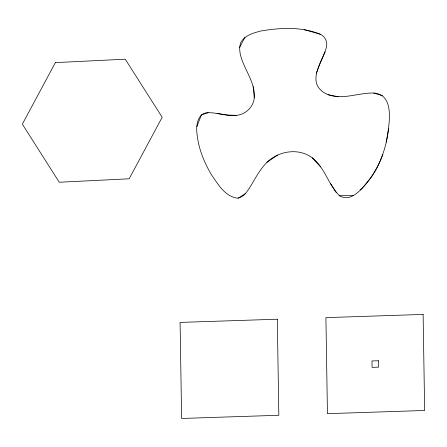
<?xml version="1.0" encoding="UTF-8"?>
<svg xmlns="http://www.w3.org/2000/svg" width="447" height="447" viewBox="0 0 447 447"><rect width="100%" height="100%" fill="white"/><g stroke="black" fill="none" stroke-linecap="round" stroke-linejoin="round"><path stroke-width="0.67" d="M320.387 34.257A11.561 11.32 -28.2 0 1 326.539 46.739C323.147 60.971 306.161 80.829 323.857 92.568C339.379 101.815 357.254 92.507 373.809 93.054C394.304 94.552 389.309 121.785 387.605 135.547C384.867 150.823 379.542 165.859 370.317 178.465C363.266 186.93 352.175 203.173 339.407 195.741C328.31 184.65 324.919 167.659 312.241 157.802C298.713 147.639 278.727 150.857 266.988 162.283C260.64 168.67 256.243 176.593 251.728 184.298C248.247 189.696 244.9 196.501 238.134 198.177C225.322 197.161 218.013 184.158 211.392 174.654C203.776 161.764 198.094 147.437 196.87 132.418C196.021 124.54 198.071 112.549 208.19 112.683C217.762 112.638 227.031 116.304 236.647 115.343C245.727 114.443 253.46 106.956 254.282 97.798C255.31 84.064 246.465 72.47 242.039 60.082C239.989 54.322 238.514 47.941 240.994 42.068C245.185 35.252 253.281 33.033 260.534 31.072C280.224 27.664 301.557 26.518 320.382 34.263L304.211 29.658M386.23 142.23L388.644 128.635M196.859 126.663L201.385 114.907L208.19 112.683M316.325 73.219L320.376 62.664L325.165 51.863M382.783 154.338C378.067 167.709 370.468 179.996 360.394 189.997M239.575 47.511L244.889 37.431M266.988 162.283L277.609 155.048M238.134 198.177L245.28 193.713M339.407 195.741L353.208 195.535M236.647 115.343L226.953 115.075L217.091 113.465M327.997 94.697L338.178 96.72M373.809 93.054L382.537 95.736M312.241 157.802L320.722 166.971M330.512 183.516L336.362 192.679M253.22 86.64L254.282 97.798M55.344 62.636L22.35 124.16L59.261 182.236L129.172 178.794L162.172 117.27L125.255 59.194L55.344 62.636M277.302 319.219L180.091 322.416L181.622 418.459L278.833 415.269L277.302 319.219M423.119 314.431L325.908 317.627L327.439 413.671L424.65 410.48L423.119 314.431M378.469 360.746L371.988 360.958L372.088 367.361L378.57 367.149L378.469 360.746"/></g></svg>
